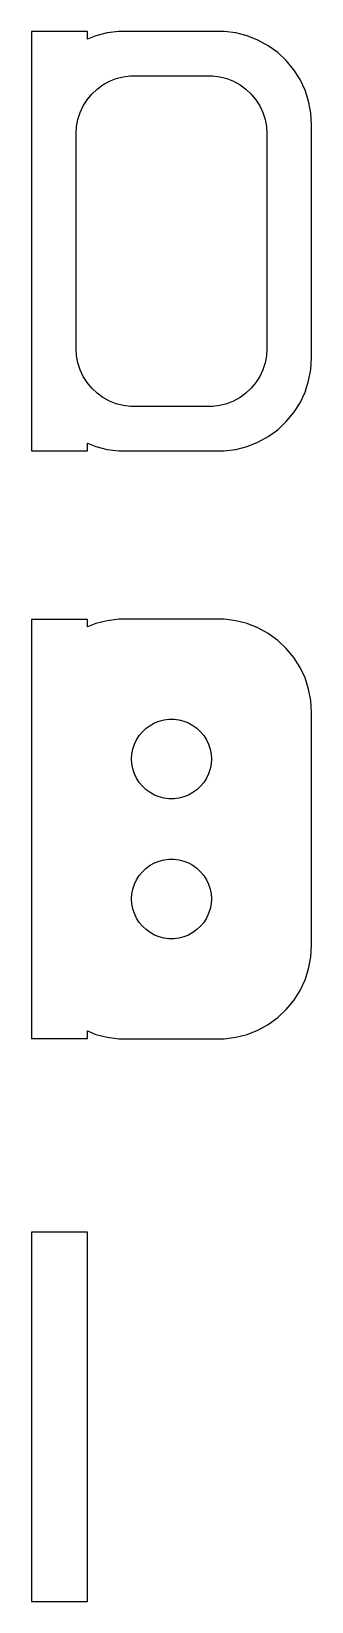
# Model space of a CAD drawing. Header units: metres. Extents: x -7.5 to 7.5, y 21.6 to 105.7.
import ezdxf

# ---------------------------------------------------------------- set-up
doc = ezdxf.new("R2010")
doc.units = ezdxf.units.M

msp = doc.modelspace()

# ---------------------------------------------------------------- linework, layer by layer
for p, q in [((-4.5, 105.74), (-7.5, 105.74)), ((-7.5, 105.74), (-7.5, 83.2599)), ((-4.5, 105.325), (-4.5, 105.74)), ((-4.04507, 105.505), (-4.5, 105.325)), ((-3.4369, 105.661), (-4.04507, 105.505)), ((-2.81395, 105.74), (-3.4369, 105.661)), ((2.81395, 105.74), (-2.81395, 105.74)), ((3.4369, 105.661), (2.81395, 105.74)), ((4.04507, 105.505), (3.4369, 105.661)), ((4.62889, 105.274), (4.04507, 105.505)), ((5.17912, 104.972), (4.62889, 105.274)), ((5.68712, 104.603), (5.17912, 104.972)), ((6.14484, 104.173), (5.68712, 104.603)), ((6.54507, 103.689), (6.14484, 104.173)), ((6.88153, 103.159), (6.54507, 103.689)), ((-3.98424, 102.649), (-3.66798, 102.878)), ((-3.66798, 102.878), (-3.32541, 103.067)), ((-3.32541, 103.067), (-2.96194, 103.211)), ((-2.96194, 103.211), (-2.5833, 103.308)), ((-2.5833, 103.308), (-2.19545, 103.357)), ((-2.19545, 103.357), (2.19545, 103.357)), ((2.19545, 103.357), (2.5833, 103.308)), ((2.5833, 103.308), (2.96194, 103.211)), ((2.96194, 103.211), (3.32541, 103.067)), ((3.32541, 103.067), (3.66798, 102.878)), ((3.66798, 102.878), (3.98424, 102.649)), ((7.14888, 102.591), (6.88153, 103.159)), ((-4.72786, 101.75), (-4.5184, 102.08)), ((-4.5184, 102.08), (-4.26921, 102.381)), ((-4.26921, 102.381), (-3.98424, 102.649)), ((3.98424, 102.649), (4.26921, 102.381)), ((4.26921, 102.381), (4.5184, 102.08)), ((4.5184, 102.08), (4.72786, 101.75)), ((7.34291, 101.993), (7.14888, 102.591)), ((7.46057, 101.377), (7.34291, 101.993)), ((-5.08836, 100.64), (-5.01512, 101.024)), ((-5.01512, 101.024), (-4.89432, 101.396)), ((-4.89432, 101.396), (-4.72786, 101.75)), ((4.72786, 101.75), (4.89432, 101.396)), ((4.89432, 101.396), (5.01512, 101.024)), ((5.01512, 101.024), (5.08836, 100.64)), ((7.5, 100.75), (7.46057, 101.377)), ((-5.11292, 100.25), (-5.08836, 100.64)), ((-5.11292, 88.75), (-5.11292, 100.25)), ((5.08836, 100.64), (5.11292, 100.25)), ((5.11292, 100.25), (5.11292, 88.75)), ((7.5, 88.25), (7.5, 100.75)), ((-5.08836, 88.3598), (-5.11292, 88.75)), ((-5.01512, 87.9759), (-5.08836, 88.3598)), ((5.08836, 88.3598), (5.01512, 87.9759)), ((5.11292, 88.75), (5.08836, 88.3598)), ((-4.89432, 87.6041), (-5.01512, 87.9759)), ((-4.72786, 87.2504), (-4.89432, 87.6041)), ((4.89432, 87.6041), (4.72786, 87.2504)), ((5.01512, 87.9759), (4.89432, 87.6041)), ((7.34291, 87.0066), (7.46057, 87.6233)), ((7.46057, 87.6233), (7.5, 88.25)), ((-4.5184, 86.9203), (-4.72786, 87.2504)), ((-4.26921, 86.6191), (-4.5184, 86.9203)), ((4.5184, 86.9203), (4.26921, 86.6191)), ((4.72786, 87.2504), (4.5184, 86.9203)), ((7.14888, 86.4094), (7.34291, 87.0066)), ((-3.98424, 86.3515), (-4.26921, 86.6191)), ((-3.66798, 86.1217), (-3.98424, 86.3515)), ((-3.32541, 85.9333), (-3.66798, 86.1217)), ((-2.96194, 85.7894), (-3.32541, 85.9333)), ((3.32541, 85.9333), (2.96194, 85.7894)), ((3.66798, 86.1217), (3.32541, 85.9333)), ((3.98424, 86.3515), (3.66798, 86.1217)), ((4.26921, 86.6191), (3.98424, 86.3515)), ((6.54507, 85.3111), (6.88153, 85.8412)), ((6.88153, 85.8412), (7.14888, 86.4094)), ((-2.5833, 85.6922), (-2.96194, 85.7894)), ((-2.19545, 85.6432), (-2.5833, 85.6922)), ((2.19545, 85.6432), (-2.19545, 85.6432)), ((2.5833, 85.6922), (2.19545, 85.6432)), ((2.96194, 85.7894), (2.5833, 85.6922)), ((6.14484, 84.8273), (6.54507, 85.3111)), ((5.17912, 84.0284), (5.68712, 84.3974)), ((5.68712, 84.3974), (6.14484, 84.8273)), ((-4.5, 83.6748), (-4.04507, 83.4947)), ((-4.5, 83.2599), (-4.5, 83.6748)), ((-4.04507, 83.4947), (-3.4369, 83.3386)), ((-3.4369, 83.3386), (-2.81395, 83.2599)), ((2.81395, 83.2599), (3.4369, 83.3386)), ((3.4369, 83.3386), (4.04507, 83.4947)), ((4.04507, 83.4947), (4.62889, 83.7259)), ((4.62889, 83.7259), (5.17912, 84.0284)), ((-7.5, 83.2599), (-4.5, 83.2599)), ((-2.81395, 83.2599), (2.81395, 83.2599)), ((-4.5, 74.2293), (-7.5, 74.2293)), ((-7.5, 74.2293), (-7.5, 51.7707)), ((-4.5, 73.8252), (-4.5, 74.2293)), ((-3.4369, 74.1614), (-4.04507, 74.0053)), ((-2.81395, 74.2401), (-3.4369, 74.1614)), ((2.81395, 74.2401), (-2.81395, 74.2401)), ((3.4369, 74.1614), (2.81395, 74.2401)), ((4.04507, 74.0053), (3.4369, 74.1614)), ((-4.04507, 74.0053), (-4.5, 73.8252)), ((4.62889, 73.7741), (4.04507, 74.0053)), ((5.17912, 73.4716), (4.62889, 73.7741)), ((5.68712, 73.1026), (5.17912, 73.4716)), ((6.14484, 72.6727), (5.68712, 73.1026)), ((6.54507, 72.1889), (6.14484, 72.6727)), ((6.88153, 71.6588), (6.54507, 72.1889)), ((7.14888, 71.0906), (6.88153, 71.6588)), ((7.34291, 70.4934), (7.14888, 71.0906)), ((7.46057, 69.8767), (7.34291, 70.4934)), ((7.5, 69.25), (7.46057, 69.8767)), ((7.5, 56.75), (7.5, 69.25)), ((-1.72748, 68.0051), (-1.55655, 68.2117)), ((-1.55655, 68.2117), (-1.36108, 68.3953)), ((-1.36108, 68.3953), (-1.14413, 68.5529)), ((-1.14413, 68.5529), (-0.909149, 68.6821)), ((-0.909149, 68.6821), (-0.659836, 68.7808)), ((-0.659836, 68.7808), (-0.400101, 68.8475)), ((-0.400101, 68.8475), (-0.134064, 68.8811)), ((-0.134064, 68.8811), (0.134064, 68.8811)), ((0.134064, 68.8811), (0.400101, 68.8475)), ((0.400101, 68.8475), (0.659836, 68.7808)), ((0.659836, 68.7808), (0.909149, 68.6821)), ((0.909149, 68.6821), (1.14413, 68.5529)), ((1.14413, 68.5529), (1.36108, 68.3953)), ((1.36108, 68.3953), (1.55655, 68.2117)), ((1.55655, 68.2117), (1.72748, 68.0051)), ((-2.06821, 67.281), (-1.98534, 67.536)), ((-1.98534, 67.536), (-1.87117, 67.7787)), ((-1.87117, 67.7787), (-1.72748, 68.0051)), ((1.72748, 68.0051), (1.87117, 67.7787)), ((1.87117, 67.7787), (1.98534, 67.536)), ((1.98534, 67.536), (2.06821, 67.281)), ((-2.13528, 66.75), (-2.11845, 67.0176)), ((-2.11845, 66.4824), (-2.13528, 66.75)), ((-2.11845, 67.0176), (-2.06821, 67.281)), ((-2.06821, 66.219), (-2.11845, 66.4824)), ((2.06821, 67.281), (2.11845, 67.0176)), ((2.11845, 66.4824), (2.06821, 66.219)), ((2.11845, 67.0176), (2.13528, 66.75)), ((2.13528, 66.75), (2.11845, 66.4824)), ((-1.98534, 65.9639), (-2.06821, 66.219)), ((-1.87117, 65.7213), (-1.98534, 65.9639)), ((-1.72748, 65.4949), (-1.87117, 65.7213)), ((1.87117, 65.7213), (1.72748, 65.4949)), ((1.98534, 65.9639), (1.87117, 65.7213)), ((2.06821, 66.219), (1.98534, 65.9639)), ((-1.55655, 65.2883), (-1.72748, 65.4949)), ((-1.36108, 65.1047), (-1.55655, 65.2883)), ((-1.14413, 64.9471), (-1.36108, 65.1047)), ((-0.909149, 64.8179), (-1.14413, 64.9471)), ((-0.659836, 64.7192), (-0.909149, 64.8179)), ((0.909149, 64.8179), (0.659836, 64.7192)), ((1.14413, 64.9471), (0.909149, 64.8179)), ((1.36108, 65.1047), (1.14413, 64.9471)), ((1.55655, 65.2883), (1.36108, 65.1047)), ((1.72748, 65.4949), (1.55655, 65.2883)), ((-0.400101, 64.6525), (-0.659836, 64.7192)), ((-0.134064, 64.6189), (-0.400101, 64.6525)), ((0.134064, 64.6189), (-0.134064, 64.6189)), ((0.400101, 64.6525), (0.134064, 64.6189)), ((0.659836, 64.7192), (0.400101, 64.6525)), ((-1.72748, 60.5051), (-1.55655, 60.7117)), ((-1.55655, 60.7117), (-1.36108, 60.8953)), ((-1.36108, 60.8953), (-1.14413, 61.0529)), ((-1.14413, 61.0529), (-0.909149, 61.1821)), ((-0.909149, 61.1821), (-0.659836, 61.2808)), ((-0.659836, 61.2808), (-0.400101, 61.3475)), ((-0.400101, 61.3475), (-0.134064, 61.3811)), ((-0.134064, 61.3811), (0.134064, 61.3811)), ((0.134064, 61.3811), (0.400101, 61.3475)), ((0.400101, 61.3475), (0.659836, 61.2808)), ((0.659836, 61.2808), (0.909149, 61.1821)), ((0.909149, 61.1821), (1.14413, 61.0529)), ((1.14413, 61.0529), (1.36108, 60.8953)), ((1.36108, 60.8953), (1.55655, 60.7117)), ((1.55655, 60.7117), (1.72748, 60.5051)), ((-2.11845, 59.5176), (-2.06821, 59.781)), ((-2.06821, 59.781), (-1.98534, 60.0361)), ((-1.98534, 60.0361), (-1.87117, 60.2787)), ((-1.87117, 60.2787), (-1.72748, 60.5051)), ((1.72748, 60.5051), (1.87117, 60.2787)), ((1.87117, 60.2787), (1.98534, 60.0361)), ((1.98534, 60.0361), (2.06821, 59.781)), ((2.06821, 59.781), (2.11845, 59.5176)), ((-2.13528, 59.25), (-2.11845, 59.5176)), ((-2.11845, 58.9824), (-2.13528, 59.25)), ((-2.06821, 58.719), (-2.11845, 58.9824)), ((2.11845, 58.9824), (2.06821, 58.719)), ((2.11845, 59.5176), (2.13528, 59.25)), ((2.13528, 59.25), (2.11845, 58.9824)), ((-1.98534, 58.464), (-2.06821, 58.719)), ((-1.87117, 58.2213), (-1.98534, 58.464)), ((-1.72748, 57.9949), (-1.87117, 58.2213)), ((1.87117, 58.2213), (1.72748, 57.9949)), ((1.98534, 58.464), (1.87117, 58.2213)), ((2.06821, 58.719), (1.98534, 58.464)), ((-1.55655, 57.7883), (-1.72748, 57.9949)), ((-1.36108, 57.6047), (-1.55655, 57.7883)), ((-1.14413, 57.4471), (-1.36108, 57.6047)), ((-0.909149, 57.3179), (-1.14413, 57.4471)), ((-0.659836, 57.2192), (-0.909149, 57.3179)), ((-0.400101, 57.1525), (-0.659836, 57.2192)), ((0.659836, 57.2192), (0.400101, 57.1525)), ((0.909149, 57.3179), (0.659836, 57.2192)), ((1.14413, 57.4471), (0.909149, 57.3179)), ((1.36108, 57.6047), (1.14413, 57.4471)), ((1.55655, 57.7883), (1.36108, 57.6047)), ((1.72748, 57.9949), (1.55655, 57.7883)), ((-0.134064, 57.1189), (-0.400101, 57.1525)), ((0.134064, 57.1189), (-0.134064, 57.1189)), ((0.400101, 57.1525), (0.134064, 57.1189)), ((7.46057, 56.1233), (7.5, 56.75)), ((7.34291, 55.5066), (7.46057, 56.1233)), ((6.88153, 54.3412), (7.14888, 54.9094)), ((7.14888, 54.9094), (7.34291, 55.5066)), ((6.54507, 53.8111), (6.88153, 54.3412)), ((5.68712, 52.8974), (6.14484, 53.3273)), ((6.14484, 53.3273), (6.54507, 53.8111)), ((-4.5, 51.7707), (-4.5, 52.1748)), ((-4.5, 52.1748), (-4.04507, 51.9947)), ((4.04507, 51.9947), (4.62889, 52.2259)), ((4.62889, 52.2259), (5.17912, 52.5284)), ((5.17912, 52.5284), (5.68712, 52.8974)), ((-7.5, 51.7707), (-4.5, 51.7707)), ((-4.04507, 51.9947), (-3.4369, 51.8386)), ((-3.4369, 51.8386), (-2.81395, 51.7599)), ((-2.81395, 51.7599), (2.81395, 51.7599)), ((2.81395, 51.7599), (3.4369, 51.8386)), ((3.4369, 51.8386), (4.04507, 51.9947)), ((-4.5, 41.4026), (-7.5, 41.4026)), ((-7.5, 41.4026), (-7.5, 21.5974)), ((-4.5, 21.5974), (-4.5, 41.4026)), ((-7.5, 21.5974), (-4.5, 21.5974))]:
    msp.add_line(p, q)

doc.saveas('drawing.dxf')
